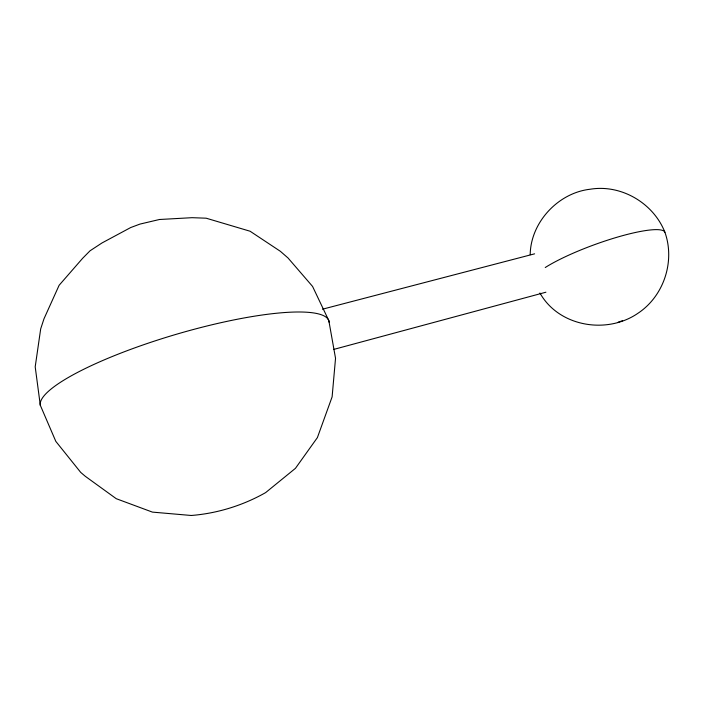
<?xml version="1.0" encoding="UTF-8"?>
<svg xmlns="http://www.w3.org/2000/svg" width="704" height="704" viewBox="0 0 704 704"><rect width="100%" height="100%" fill="white"/><g stroke="black" fill="none" stroke-linecap="round" stroke-linejoin="round"><path stroke-width="1.06" d="M530.191 254.69C530.622 222.455 558.034 192.887 590.049 189.253C621.122 184.026 653.506 203.13 664.919 232.294C675.286 261.466 663.784 296.261 637.886 313.315C606.901 334.673 558.835 326.77 539.924 292.987M618.165 322.186L622.609 320.672M333.52 349.474L545.908 292.213M322.45 309.214L534.618 253.827M40.304 405.266L55.818 441.373L80.722 472.41L85.272 476.282L116.248 498.696L152.407 512.107L191.224 515.478C217.219 513.445 242.977 505.472 265.646 492.598L295.442 468.336L317.398 437.589L332.112 396.88L335.535 358.292L328.821 320.628L312.576 286.44L288.042 257.998L280.342 251.284L250.087 231.229L206.158 218.196L192.078 217.686L159.456 219.498L139.973 224.092L130.724 227.533L102.036 242.933L90.05 250.791L82.667 258.262L59.118 285.287L43.982 318.815L40.691 328.865L35.2 366.828L40.304 405.266A150.366 30.378 -16.4 0 1 180.866 332.966A150.366 30.378 -16.4 0 1 329.19 322.335M545.239 267.52A70.11 12.522 -20 0 1 616.88 237.283A70.11 12.522 -20 0 1 664.919 232.294"/></g></svg>
